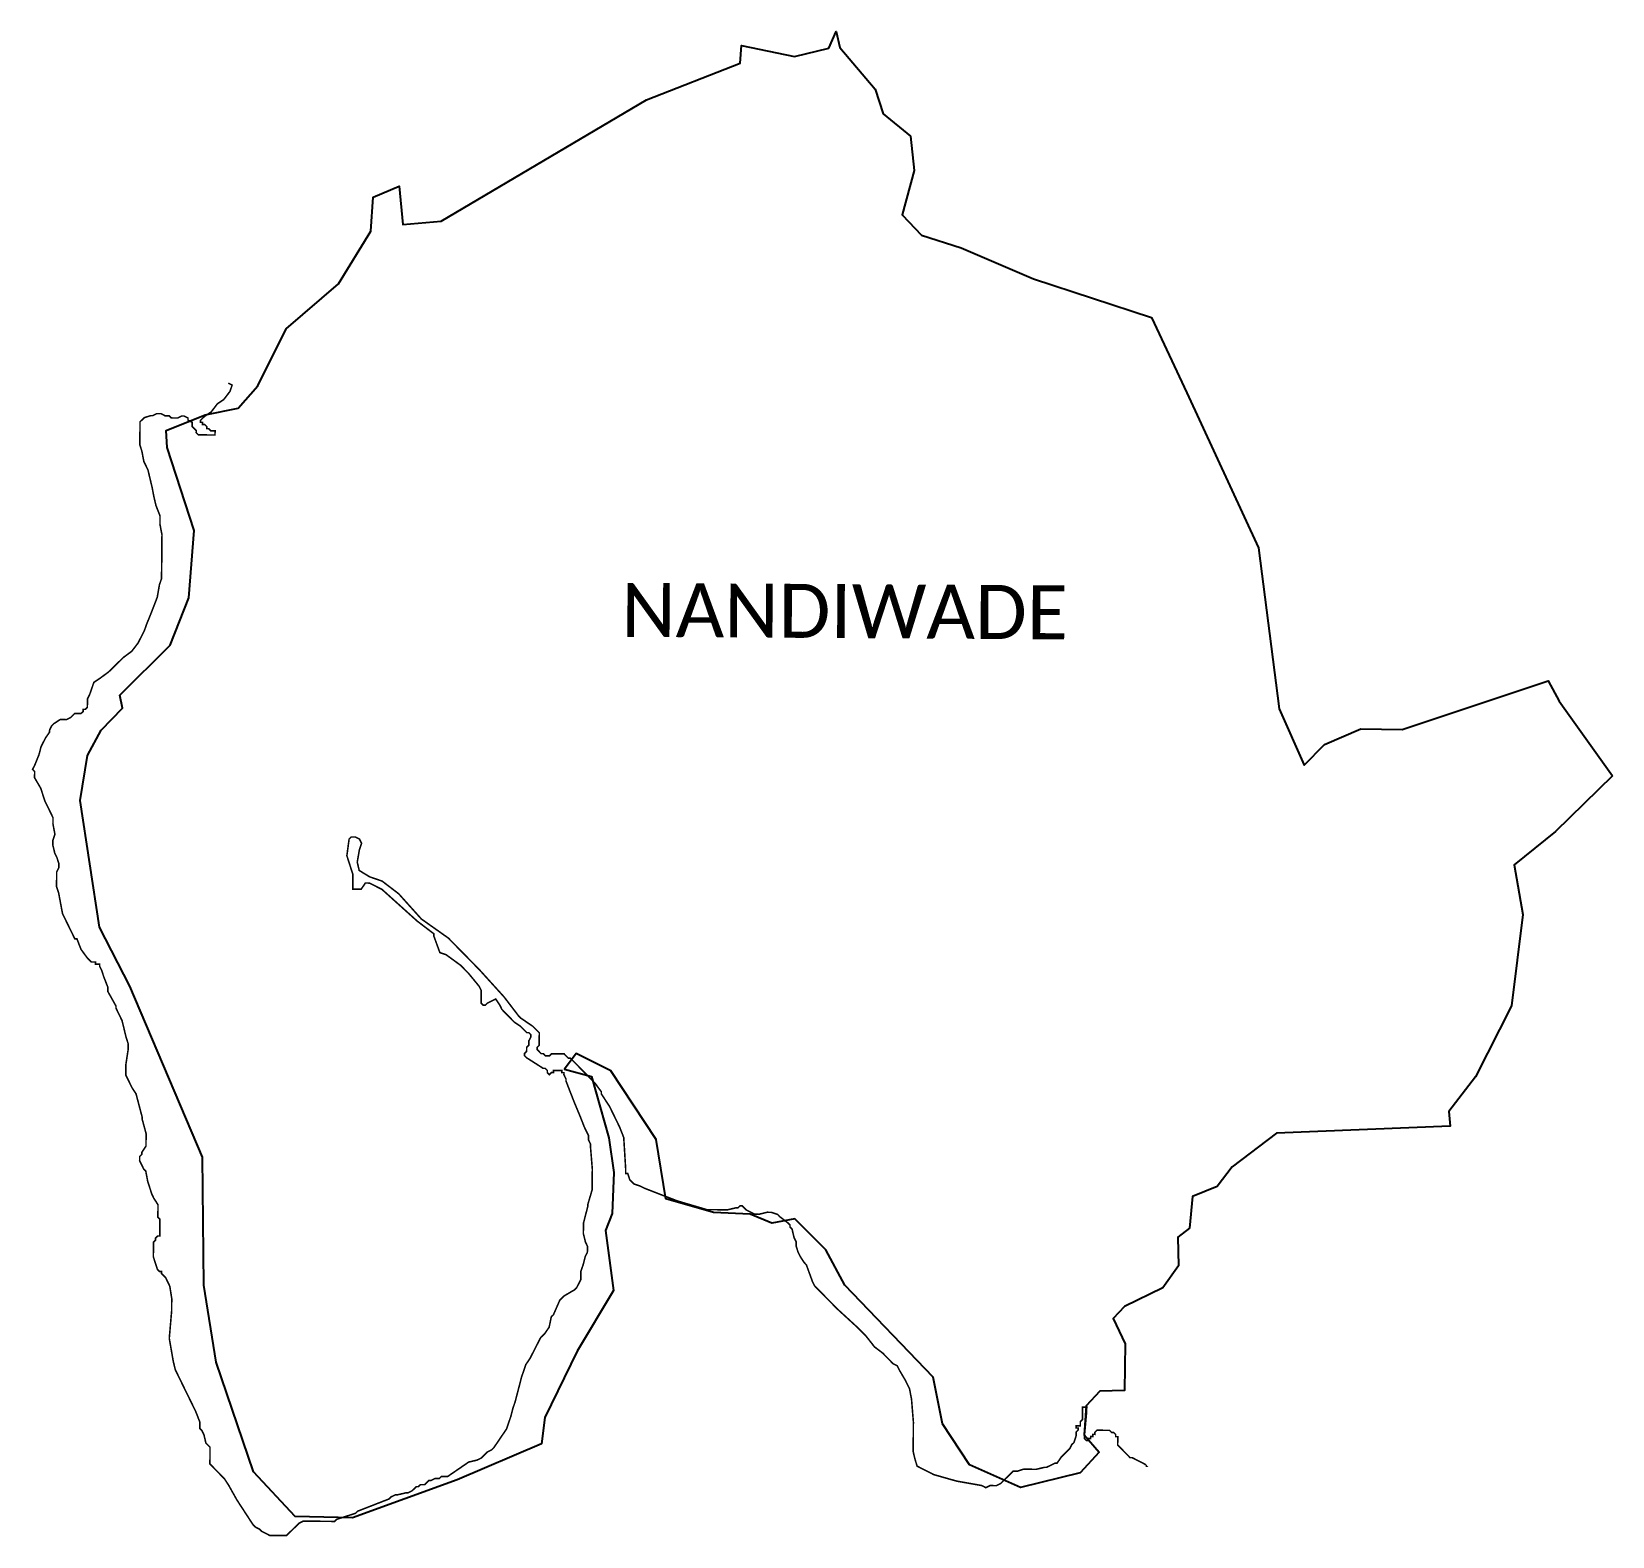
# Model space of a CAD drawing. Header units: metres. Extents: x 263795 to 311803, y 1910194 to 2154063.
# Drawn here: x 308755 to 311803, y 1910194 to 1913095 of the extents above; entities outside this region: 1.
import ezdxf

# ---------------------------------------------------------------- set-up
doc = ezdxf.new("R2010")
doc.units = ezdxf.units.M
for name, color, linetype in [('HIGH TIDE LINE', 6, 'Continuous'), ('village', 3, 'Continuous'), ('VILLAGE NAME', 250, 'Continuous')]:
    doc.layers.add(name, color=color, linetype=linetype)
doc.styles.get("Standard").update_dxf_attribs({"font": 'simplex.shx'})

msp = doc.modelspace()

# ---------------------------------------------------------------- linework, layer by layer
at = {"layer": 'HIGH TIDE LINE', "lineweight": 0, "const_width": 3}
msp.add_lwpolyline([(263796.4, 2154061), (263796.4, 2154061)], close=True, dxfattribs=at)
at = {"layer": 'HIGH TIDE LINE', "const_width": 3}
msp.add_lwpolyline([(309134.1, 1912417.2), (309141.5, 1912413.4), (309137.4, 1912401.3), (309125.2, 1912385.4), (309113.1, 1912377.4), (309100.9, 1912361.4), (309088.7, 1912353.5), (309080.6, 1912345.5), (309080.6, 1912341.5), (309084.6, 1912341.5), (309084.5, 1912337.4), (309088.6, 1912337.4), (309092.6, 1912333.3), (309092.5, 1912329.3), (309096.5, 1912329.3), (309100.5, 1912325.2), (309104.5, 1912325.2), (309108.6, 1912325.2), (309108.5, 1912317.1), (309096.4, 1912317.2), (309092.4, 1912317.3), (309084.4, 1912317.3), (309080.3, 1912317.4), (309076.3, 1912317.4), (309072.3, 1912321.5), (309072.4, 1912325.5), (309064.4, 1912333.6), (309064.5, 1912341.6), (309056.5, 1912345.7), (309056.5, 1912349.8), (309048.5, 1912353.9), (309044.5, 1912353.9), (309036.4, 1912349.9), (309028.3, 1912350), (309024.3, 1912350.1), (309020.3, 1912354.1), (309016.3, 1912354.2), (309012.3, 1912354.2), (309004.3, 1912358.3), (308996.2, 1912358.4), (308988.1, 1912354.4), (308984.1, 1912354.4), (308972, 1912350.5), (308968, 1912346.5), (308963.9, 1912342.6), (308963.8, 1912334.5), (308963.8, 1912330.5), (308963.7, 1912318.4), (308963.5, 1912298.3), (308967.4, 1912286.2), (308971.3, 1912266), (308979.2, 1912249.9), (308983, 1912233.7), (308986.9, 1912217.6), (308990.8, 1912197.5), (308994.6, 1912181.3), (309002.5, 1912161.1), (309002.3, 1912145.1), (309006.2, 1912124.9), (309006, 1912108.8), (309005.9, 1912088.7), (309005.8, 1912076.6), (309005.6, 1912060.5), (309005.5, 1912052.5), (309005.4, 1912040.4), (309001.3, 1912028.4), (308997.1, 1912004.3), (308984.7, 1911972.2), (308976.5, 1911952.2), (308972.3, 1911940.1), (308960.1, 1911916.1), (308947.8, 1911900.1), (308931.6, 1911888.2), (308919.5, 1911876.2), (308903.2, 1911860.3), (308887, 1911848.4), (308874.9, 1911840.4), (308870.8, 1911828.4), (308866.6, 1911816.4), (308862.5, 1911808.3), (308862.5, 1911804.3), (308862.5, 1911800.3), (308862.4, 1911796.3), (308862.4, 1911792.3), (308858.3, 1911788.3), (308854.3, 1911788.3), (308854.3, 1911784.3), (308850.2, 1911780.3), (308846.2, 1911780.3), (308842.2, 1911780.4), (308838.1, 1911780.4), (308834.1, 1911776.4), (308830, 1911772.4), (308821.9, 1911768.5), (308809.9, 1911768.6), (308797.7, 1911760.7), (308793.7, 1911756.7), (308789.6, 1911748.7), (308789.5, 1911744.6), (308781.4, 1911732.6), (308773.2, 1911716.6), (308769, 1911700.6), (308760.8, 1911680.5), (308756.7, 1911672.5), (308760.7, 1911668.4), (308760.6, 1911656.4), (308772.5, 1911636.2), (308780.3, 1911611.9), (308788.2, 1911595.8), (308796.1, 1911579.6), (308796, 1911567.5), (308799.8, 1911547.4), (308795.7, 1911535.4), (308795.6, 1911527.3), (308799.5, 1911511.2), (308803.5, 1911503.1), (308807.4, 1911491), (308807.3, 1911482.9), (308803.2, 1911474.9), (308803.1, 1911462.9), (308803, 1911450.8), (308802.9, 1911446.8), (308806.9, 1911434.7), (308814.5, 1911394.4), (308838.2, 1911345.9), (308842.3, 1911345.8), (308850.1, 1911325.6), (308862, 1911309.4), (308866, 1911305.4), (308870, 1911301.3), (308878.1, 1911301.2), (308878, 1911297.2), (308882, 1911297.2), (308886.1, 1911297.2), (308886, 1911293.1), (308890, 1911285), (308893.9, 1911272.9), (308901.8, 1911252.8), (308901.7, 1911244.7), (308917.5, 1911216.4), (308917.5, 1911212.4), (308925.4, 1911196.2), (308929.3, 1911188.1), (308937.1, 1911155.9), (308941, 1911143.8), (308940.9, 1911131.7), (308936.6, 1911103.6), (308936.5, 1911095.5), (308936.4, 1911083.5), (308940.4, 1911075.4), (308948.3, 1911059.2), (308956.2, 1911047.1), (308967.9, 1911002.7), (308967.9, 1910998.7), (308975.6, 1910970.4), (308975.5, 1910954.3), (308975.4, 1910946.3), (308967.3, 1910934.3), (308967.2, 1910930.3), (308963.2, 1910926.3), (308963.1, 1910918.2), (308967.1, 1910910.2), (308971, 1910902.1), (308975, 1910898), (308978.8, 1910877.9), (308986.7, 1910853.7), (308990.6, 1910845.6), (308998.5, 1910833.4), (308998.5, 1910829.4), (308998.5, 1910825.4), (308998.4, 1910817.3), (308998.3, 1910809.3), (309002.3, 1910805.2), (309002.3, 1910801.2), (309002.2, 1910797.2), (309002.2, 1910789.1), (309002.1, 1910781.1), (309002, 1910773.1), (308998, 1910773.1), (308993.9, 1910769.1), (308993.9, 1910765.1), (308989.8, 1910761.1), (308989.8, 1910757.1), (308989.6, 1910732.9), (308993.5, 1910720.8), (308997.4, 1910708.7), (309001.4, 1910704.7), (309005.4, 1910704.6), (309005.4, 1910700.6), (309009.4, 1910696.5), (309013.4, 1910692.5), (309017.3, 1910684.4), (309021.3, 1910676.3), (309025.1, 1910652.1), (309025, 1910644.1), (309024.8, 1910628), (309020.3, 1910575.7), (309028, 1910531.4), (309031.9, 1910515.3), (309047.7, 1910482.9), (309051.6, 1910474.9), (309055.6, 1910466.8), (309071.4, 1910434.5), (309079.2, 1910414.3), (309079.1, 1910402.2), (309083.1, 1910398.1), (309087.1, 1910390.1), (309090.9, 1910373.9), (309094.9, 1910369.9), (309098.9, 1910365.8), (309098.8, 1910357.8), (309098.8, 1910349.7), (309098.7, 1910341.7), (309098.6, 1910333.6), (309102.6, 1910329.6), (309126.5, 1910305.2), (309134.5, 1910293.1), (309150.3, 1910264.8), (309182, 1910216.2), (309186, 1910212.1), (309194, 1910208), (309198, 1910204), (309206, 1910199.9), (309214, 1910195.8), (309222.1, 1910195.7), (309234.1, 1910195.6), (309246.2, 1910195.5), (309254.3, 1910203.5), (309258.4, 1910207.4), (309262.5, 1910211.4), (309266.5, 1910215.4), (309270.6, 1910219.4), (309278.7, 1910223.4), (309290.7, 1910223.2), (309298.8, 1910223.2), (309310.8, 1910223.1), (309318.9, 1910223), (309326.9, 1910222.9), (309330.9, 1910222.9), (309339, 1910222.8), (309343, 1910226.8), (309379.4, 1910238.5), (309383.4, 1910242.5), (309444, 1910266.1), (309448, 1910270.1), (309456.1, 1910274.1), (309460.1, 1910274), (309476.3, 1910277.9), (309480.3, 1910277.9), (309488.4, 1910281.8), (309496.5, 1910289.8), (309500.5, 1910289.8), (309504.6, 1910293.7), (309512.6, 1910293.7), (309516.7, 1910297.7), (309520.7, 1910301.6), (309524.8, 1910301.6), (309532.8, 1910305.6), (309540.9, 1910305.5), (309544.9, 1910309.5), (309553, 1910309.4), (309557, 1910309.4), (309597.5, 1910337.2), (309613.6, 1910341), (309621.7, 1910345), (309625.8, 1910349), (309629.8, 1910353), (309633.9, 1910356.9), (309642, 1910360.9), (309646, 1910364.9), (309662.3, 1910388.9), (309670.5, 1910400.9), (309674.6, 1910412.9), (309678.7, 1910424.9), (309682.9, 1910441), (309687, 1910453), (309691.2, 1910469.1), (309695.4, 1910485.1), (309699.5, 1910501.2), (309703.7, 1910513.2), (309707.8, 1910525.3), (309716, 1910537.3), (309724.1, 1910553.3), (309728.2, 1910561.3), (309736.4, 1910577.3), (309744.5, 1910585.3), (309752.7, 1910597.3), (309756.9, 1910617.4), (309761, 1910621.3), (309773.3, 1910649.4), (309781.4, 1910657.4), (309801.6, 1910669.3), (309805.7, 1910673.2), (309809.8, 1910681.3), (309813.9, 1910689.3), (309813.9, 1910693.3), (309814, 1910705.4), (309818.2, 1910717.4), (309822.3, 1910733.4), (309826.4, 1910741.5), (309826.5, 1910745.5), (309826.5, 1910753.5), (309822.6, 1910761.6), (309818.7, 1910777.7), (309818.7, 1910781.8), (309818.8, 1910789.8), (309818.9, 1910797.9), (309823, 1910813.9), (309827.2, 1910830), (309827.3, 1910834), (309835.6, 1910862.1), (309835.8, 1910886.2), (309835.8, 1910890.2), (309835.9, 1910902.3), (309832.3, 1910946.6), (309832.3, 1910950.6), (309828.4, 1910958.7), (309828.5, 1910966.8), (309820.6, 1910982.9), (309812.7, 1911003.1), (309800.9, 1911031.4), (309793, 1911051.6), (309785.2, 1911071.8), (309785.2, 1911075.8), (309781.2, 1911083.9), (309781.3, 1911087.9), (309777.3, 1911087.9), (309777.3, 1911091.9), (309773.3, 1911092), (309769.2, 1911092), (309765.2, 1911092.1), (309761.2, 1911092.1), (309761.2, 1911088.1), (309757.1, 1911088.1), (309753.1, 1911084.1), (309749.1, 1911088.2), (309749.1, 1911092.2), (309745.1, 1911096.3), (309741.1, 1911096.3), (309709.1, 1911116.7), (309705.1, 1911120.8), (309705.2, 1911124.8), (309709.2, 1911128.8), (309709.3, 1911132.8), (309709.3, 1911136.8), (309713.4, 1911140.8), (309713.4, 1911148.9), (309717.5, 1911156.9), (309717.6, 1911160.9), (309713.6, 1911164.9), (309709.6, 1911165), (309697.6, 1911177.2), (309685.6, 1911185.3), (309677.6, 1911193.4), (309661.7, 1911209.7), (309657.7, 1911217.8), (309649.8, 1911229.9), (309633.6, 1911222), (309629.6, 1911218), (309625.6, 1911218), (309621.6, 1911222.1), (309621.7, 1911234.2), (309621.8, 1911246.2), (309617.8, 1911254.3), (309597.9, 1911278.6), (309582, 1911294.9), (309554, 1911315.3), (309542, 1911319.4), (309530.2, 1911351.7), (309530.3, 1911355.7), (309498.3, 1911380.1), (309430.5, 1911441.1), (309406.4, 1911453.4), (309398.4, 1911453.5), (309390.2, 1911441.5), (309386.2, 1911441.5), (309382.2, 1911441.5), (309374.1, 1911441.6), (309374.2, 1911445.6), (309374.2, 1911449.7), (309374.2, 1911453.7), (309374.3, 1911457.7), (309374.4, 1911469.8), (309362.7, 1911506.1), (309367, 1911538.2), (309371, 1911542.2), (309379.1, 1911542.2), (309387.1, 1911538.1), (309391, 1911530), (309386.9, 1911517.9), (309382.7, 1911493.8), (309386.5, 1911477.7), (309406.5, 1911465.5), (309430.6, 1911457.2), (309462.6, 1911432.8), (309506.4, 1911384.1), (309558.3, 1911347.4), (309618.1, 1911286.5), (309665.9, 1911233.8), (309693.8, 1911197.3), (309697.7, 1911193.3), (309709.7, 1911185.1), (309721.7, 1911176.9), (309725.7, 1911172.9), (309729.7, 1911168.8), (309733.7, 1911164.8), (309733.7, 1911160.7), (309733.6, 1911156.7), (309733.5, 1911144.6), (309733.5, 1911140.6), (309729.4, 1911136.6), (309729.4, 1911132.6), (309733.4, 1911128.6), (309737.4, 1911124.5), (309741.4, 1911124.5), (309745.4, 1911120.4), (309749.4, 1911120.4), (309753.4, 1911120.3), (309757.5, 1911124.3), (309761.5, 1911124.3), (309765.5, 1911124.2), (309769.5, 1911124.2), (309773.6, 1911124.2), (309781.6, 1911124.1), (309785.6, 1911120), (309789.6, 1911116), (309793.6, 1911115.9), (309797.6, 1911111.9), (309805.6, 1911103.8), (309817.5, 1911091.6), (309821.5, 1911087.5), (309841.4, 1911067.2), (309853.4, 1911051), (309853.3, 1911047), (309869.2, 1911022.7), (309877.1, 1911006.6), (309888.9, 1910982.3), (309896.8, 1910962.1), (309896.8, 1910958.1), (309900.3, 1910901.7), (309900.2, 1910897.7), (309900.2, 1910893.7), (309904.2, 1910893.6), (309908.1, 1910881.5), (309916.1, 1910873.4), (309928.1, 1910869.3), (309936.2, 1910865.2), (309968.2, 1910852.8), (310000.3, 1910840.5), (310056.5, 1910823.9), (310076.6, 1910823.7), (310096.7, 1910823.5), (310112.8, 1910827.4), (310116.8, 1910827.4), (310120.9, 1910831.3), (310124.9, 1910831.3), (310128.9, 1910827.2), (310132.9, 1910823.2), (310140.9, 1910819.1), (310148.9, 1910815), (310157, 1910814.9), (310173.1, 1910818.8), (310181.1, 1910818.7), (310193.2, 1910814.6), (310197.1, 1910810.5), (310213.1, 1910798.3), (310217.1, 1910794.3), (310217.1, 1910790.2), (310221.1, 1910786.2), (310224.9, 1910770), (310228.9, 1910762), (310228.8, 1910753.9), (310232.7, 1910741.8), (310236.7, 1910733.7), (310244.6, 1910721.6), (310248.6, 1910717.5), (310260.4, 1910685.2), (310264.3, 1910677.2), (310272.3, 1910669), (310296.2, 1910644.7), (310308.2, 1910632.5), (310348.1, 1910595.9), (310364, 1910579.7), (310379.9, 1910559.4), (310395.9, 1910547.2), (310415.8, 1910526.9), (310423.8, 1910522.8), (310427.8, 1910514.7), (310439.7, 1910494.5), (310447.6, 1910478.3), (310451.4, 1910458.2), (310455, 1910413.9), (310454.7, 1910377.7), (310454.5, 1910357.6), (310458.4, 1910341.4), (310462.3, 1910329.3), (310470.3, 1910325.2), (310494.4, 1910313), (310538.5, 1910300.5), (310586.7, 1910292), (310594.7, 1910287.9), (310602.8, 1910291.9), (310614.9, 1910291.8), (310622.9, 1910295.7), (310631.1, 1910303.7), (310639.2, 1910311.6), (310643.2, 1910315.6), (310647.3, 1910319.6), (310655.3, 1910319.6), (310667.4, 1910323.5), (310675.5, 1910323.4), (310679.5, 1910323.4), (310691.6, 1910323.2), (310707.7, 1910327.1), (310711.7, 1910327.1), (310727.9, 1910335), (310731.9, 1910335), (310740.1, 1910346.9), (310752.2, 1910358.9), (310756.3, 1910362.9), (310760.4, 1910370.9), (310764.5, 1910374.9), (310768.6, 1910386.9), (310768.7, 1910395), (310772.7, 1910399), (310772.8, 1910403), (310768.7, 1910403), (310768.8, 1910407), (310772.8, 1910407), (310776.8, 1910407), (310776.8, 1910411), (310776.9, 1910415), (310780.9, 1910419), (310781, 1910427), (310781.1, 1910431.1), (310781.2, 1910443.1), (310785.2, 1910443.1), (310789.2, 1910443.1), (310789.1, 1910435), (310784.7, 1910386.8), (310784.6, 1910382.8), (310788.6, 1910378.7), (310792.6, 1910378.7), (310792.7, 1910382.7), (310796.7, 1910382.6), (310796.7, 1910386.7), (310800.8, 1910386.6), (310800.8, 1910390.7), (310804.8, 1910390.6), (310804.9, 1910394.6), (310808.9, 1910398.6), (310812.9, 1910398.6), (310817, 1910398.6), (310821, 1910398.5), (310825, 1910398.5), (310829, 1910398.5), (310833.1, 1910398.4), (310837, 1910394.4), (310841.1, 1910394.3), (310845, 1910390.3), (310845, 1910386.2), (310849, 1910386.2), (310849, 1910382.2), (310848.9, 1910370.1), (310852.9, 1910366), (310856.9, 1910362), (310860.8, 1910357.9), (310872.8, 1910345.7), (310876.8, 1910345.7), (310900.9, 1910333.4), (310904.8, 1910329.4), (310902.8, 1910329.4)], dxfattribs=at)
at = {"layer": 'village', "color": 3, "true_color": 0x00ff00}
msp.add_polyline3d([(311802.7, 1911660, 0), (311692.7, 1911553.1, 0), (311613.5, 1911488.8, 0), (311629.8, 1911392.6, 0), (311608.3, 1911216.9, 0), (311538.8, 1911080, 0), (311487.5, 1911013.2, 0), (311489.9, 1910984.5, 0), (311154.9, 1910971.1, 0), (311069.4, 1910906.6, 0), (311040.4, 1910868.7, 0), (310992.9, 1910849.2, 0), (310987.4, 1910788.2, 0), (310964.9, 1910771, 0), (310966.3, 1910715.4, 0), (310936.1, 1910673.2, 0), (310862.3, 1910637.4, 0), (310840.1, 1910613.7, 0), (310863.4, 1910565.4, 0), (310861.8, 1910475.1, 0), (310814.4, 1910474.2, 0), (310787.9, 1910445.7, 0), (310784.2, 1910389.9, 0), (310813.1, 1910356.5, 0), (310776.7, 1910316.7, 0), (310661.4, 1910288.1, 0), (310563, 1910332, 0), (310511, 1910410.7, 0), (310493.2, 1910500.8, 0), (310322.9, 1910678.3, 0), (310285.9, 1910746.4, 0), (310226.5, 1910806, 0), (310182.3, 1910797.8, 0), (310140.1, 1910815, 0), (310069.5, 1910818.2, 0), (309977.6, 1910845, 0), (309958.9, 1910959.2, 0), (309871.9, 1911091.4, 0), (309805, 1911125, 0), (309782, 1911094.4, 0), (309834.6, 1911080.2, 0), (309867.5, 1910962, 0), (309877.4, 1910895.2, 0), (309873.9, 1910816.4, 0), (309861.3, 1910783.5, 0), (309876.5, 1910667.8, 0), (309806.8, 1910551.3, 0), (309744.6, 1910423.1, 0), (309737.7, 1910372.1, 0), (309575.5, 1910303.3, 0), (309373.3, 1910229.9, 0), (309262.7, 1910232.6, 0), (309182.9, 1910318.5, 0), (309110.4, 1910530.1, 0), (309086.8, 1910678.3, 0), (309084.6, 1910924.8, 0), (308944.2, 1911254.4, 0), (308886, 1911368.5, 0), (308848.5, 1911612.5, 0), (308862.9, 1911699.3, 0), (308888.9, 1911747.9, 0), (308930.4, 1911790.8, 0), (308924.8, 1911815.6, 0), (309022.1, 1911911.8, 0), (309058.3, 1912003.2, 0), (309068.5, 1912132.8, 0), (309016.3, 1912292.9, 0), (309014, 1912325.9, 0), (309089.5, 1912356.1, 0), (309152.9, 1912368.8, 0), (309191.1, 1912411.9, 0), (309245.8, 1912521.7, 0), (309346.3, 1912608.9, 0), (309409.1, 1912710.2, 0), (309413.4, 1912775.9, 0), (309463.4, 1912796.6, 0), (309470.9, 1912722.9, 0), (309544.4, 1912729.4, 0), (309940.7, 1912963.1, 0), (310121, 1913034.3, 0), (310123.8, 1913068.3, 0), (310225.5, 1913047, 0), (310292.2, 1913062.7, 0), (310306.2, 1913094.8, 0), (310313.3, 1913064.5, 0), (310381.4, 1912983.7, 0), (310396.5, 1912936, 0), (310449.6, 1912893.4, 0), (310456.4, 1912827.2, 0), (310433.1, 1912741.5, 0), (310470.9, 1912702.2, 0), (310547.2, 1912677.7, 0), (310686.8, 1912618.4, 0), (310914, 1912543.9, 0), (310982.4, 1912398.6, 0), (311120.2, 1912099.7, 0), (311160.5, 1911789.5, 0), (311208.7, 1911680.8, 0), (311247.8, 1911720.5, 0), (311317.5, 1911750.5, 0), (311397.1, 1911749.7, 0), (311679.1, 1911843.4, 0), (311699.8, 1911804.3, 0)], close=True, dxfattribs=at)

# ---------------------------------------------------------------- texts
at = {"layer": 'VILLAGE NAME', "insert": (309892.3, 1912032.1), "char_height": 104.042, "attachment_point": 1, "rotation": 359.6762}
msp.add_mtext_dynamic_manual_height_columns('{\\fCalibri|b0|i0|c0|p34;NANDIWADE}', width=1259.386, gutter_width=520.2, heights=[0], dxfattribs=at)

doc.saveas('drawing.dxf')
